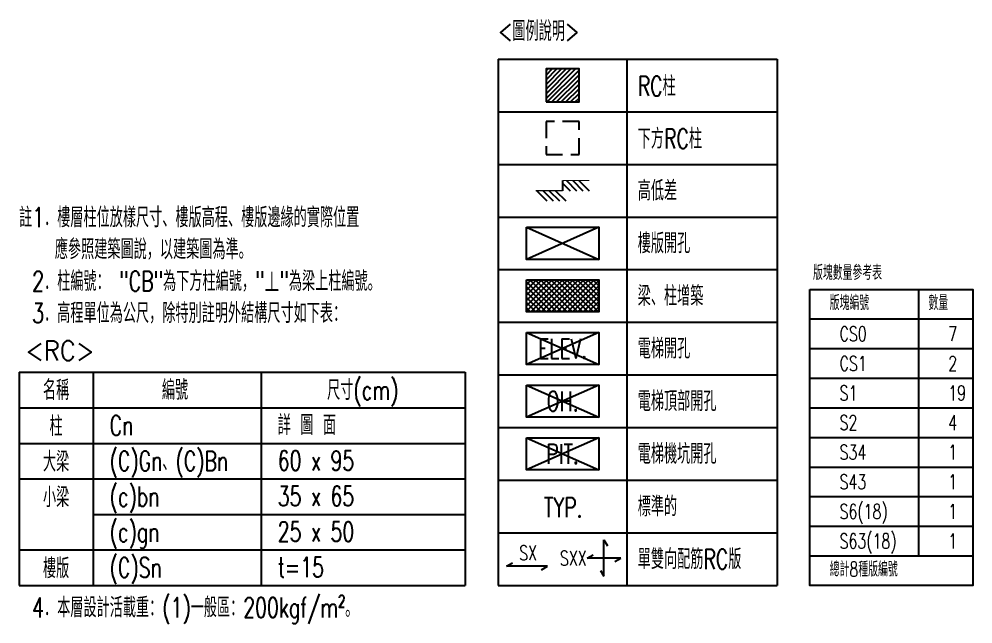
# Model space of a CAD drawing. Header units: millimetres. Extents: x -3377 to 119122, y -22007 to 15479.
# Drawn here: x 57390 to 60287, y -17726 to -15888 of the extents above; entities that cross this region are included whole.
import ezdxf
from ezdxf.enums import TextEntityAlignment as Align

# ---------------------------------------------------------------- set-up
doc = ezdxf.new("R2010")
doc.units = ezdxf.units.MM
doc.header["$LTSCALE"] = 150
doc.header["$MEASUREMENT"] = 0
doc.linetypes.add('HIDDEN', pattern=[0.375, 0.25, -0.125])
for name, color, linetype in [('NOTE2', 2, 'Continuous'), ('S-AXI', 1, 'Continuous'), ('S-AXIS', 1, 'Continuous'), ('S-COL', 7, 'Continuous'), ('S-COLB', 4, 'HIDDEN'), ('S-HATCHCOL', 13, 'Continuous'), ('S-OPEN', 13, 'Continuous'), ('S-SLAB', 5, 'Continuous'), ('S-TAB', 4, 'Continuous'), ('S-TEXT', 2, 'Continuous'), ('S-THIN', 201, 'Continuous'), ('SLAB', 7, 'Continuous'), ('TEXT', 2, 'Continuous')]:
    doc.layers.add(name, color=color, linetype=linetype)
doc.styles.add('4C', font='romans.shx', dxfattribs={"width": 0.9, "height": 52.5, "bigfont": '1lsp.shx'})
doc.styles.add('CS4', font='romans.shx', dxfattribs={"width": 0.7, "height": 45, "bigfont": 'lsp.shx'})

# ---------------------------------------------------------------- blocks, each defined once
blk = doc.blocks.new('圖例說明')
at = {"layer": 'S-HATCHCOL'}
h = blk.add_hatch(dxfattribs=at)
h.set_pattern_fill('ANSI31', color=256, scale=60, style=0)
h.set_pattern_definition([(45, (1.3676, 481.526), (-5.3033, 5.3033), [])])
h.paths.add_polyline_path([(109.2, 1102.5), (184.2, 1102.5), (184.2, 1177.5), (109.2, 1177.5)])
h = blk.add_hatch(dxfattribs=at)
h.set_pattern_fill('ANSI37', color=256, scale=67.5)
h.set_pattern_definition([(45, (-92186.061, -6241.679), (-5.9662135, 5.9662135), []), (135, (-92186.061, -6241.679), (-5.9662135, -5.9662135), [])])
h.paths.add_polyline_path([(64.3, 696.5), (229, 696.5), (229, 623.5), (64.3, 623.5)])
at = {"layer": 'S-COL'}
blk.add_lwpolyline([(109.2, 1102.5), (184.2, 1102.5), (184.2, 1177.5), (109.2, 1177.5)], close=True, dxfattribs=at)
at = {"layer": 'S-COLB'}
blk.add_lwpolyline([(109.2, 982.5), (184.2, 982.5), (184.2, 1057.5), (109.2, 1057.5)], close=True, dxfattribs=at)
at = {"layer": 'S-OPEN'}
for p, q in [((64.3, 816.5), (229, 743.5)), ((229, 816.5), (64.3, 743.5)), ((64.3, 576.5), (229, 503.5)), ((229, 576.5), (64.3, 503.5)), ((64.3, 456.5), (229, 383.5)), ((229, 456.5), (64.3, 383.5)), ((64.3, 336.5), (229, 263.5)), ((229, 336.5), (64.3, 263.5))]:
    blk.add_line(p, q, dxfattribs=at)
at = {"layer": 'S-SLAB'}
for points in [[(64.3, 816.5), (229, 816.5), (229, 743.5), (64.3, 743.5)], [(64.3, 696.5), (229, 696.5), (229, 623.5), (64.3, 623.5)], [(64.3, 576.5), (229, 576.5), (229, 503.5), (64.3, 503.5)], [(64.3, 456.5), (229, 456.5), (229, 383.5), (64.3, 383.5)], [(64.3, 336.5), (229, 336.5), (229, 263.5), (64.3, 263.5)]]:
    blk.add_lwpolyline(points, close=True, dxfattribs=at)
at = {"layer": 'S-TAB'}
for p, q in [((0, 1200), (635.3, 1200)), ((0, 1200), (0, 0)), ((293.3, 1200), (293.3, 0)), ((635.3, 1200), (635.3, 0)), ((0, 1080), (635.3, 1080)), ((0, 960), (635.3, 960)), ((0, 840), (635.3, 840)), ((0, 720), (635.3, 720)), ((0, 600), (635.3, 600)), ((0, 480), (635.3, 480)), ((0, 360), (635.3, 360)), ((0, 240), (635.3, 240)), ((0, 120), (635.3, 120)), ((0, 0), (635.3, 0))]:
    blk.add_line(p, q, dxfattribs=at)
at = {"layer": 'S-THIN'}
for p, q in [((146.7, 923), (146.7, 900)), ((146.7, 917.4), (164.3, 899.7)), ((155.4, 923), (178.4, 900)), ((169.7, 923), (192.8, 900)), ((184.1, 923), (207.1, 900)), ((87.8, 900), (111.1, 876.7)), ((102.2, 900), (125.2, 877)), ((116.5, 900), (139.6, 877)), ((130.9, 900), (153.9, 877))]:
    blk.add_line(p, q, dxfattribs=at)
at = {"layer": 'S-THIN', "const_width": 2.54}
for points in [[(207.8, 923), (146.7, 923)], [(85.5, 900), (146.7, 900)]]:
    blk.add_lwpolyline(points, dxfattribs=at)
at = {"layer": 'SLAB', "color": 1}
for p, q in [((240.9, 20.9), (240.9, 104)), ((112, 43.7), (18.8, 43.7)), ((279.1, 62.4), (202.7, 62.4))]:
    blk.add_line(p, q, dxfattribs=at)
for points in [[(240.9, 104), (248.7, 90.5)], [(202.7, 62.4), (216.2, 70.2)], [(18.8, 43.7), (32.3, 51.5)], [(98.5, 35.9), (112, 43.7)], [(265.6, 54.6), (279.1, 62.4)], [(233.1, 34.4), (240.9, 20.9)]]:
    blk.add_lwpolyline(points, dxfattribs=at)
at = {"layer": 'S-TEXT', "style": 'CS4', "width": 0.7}
for s, p in [('<圖例說明>', (0, 1263.9)), ('RC柱', (317.9, 1138.5)), ('下方RC柱', (317.9, 1018.5)), ('高低差', (317.9, 900)), ('樓版開孔', (317.9, 780)), ('梁、柱增築', (317.9, 660)), ('電梯開孔', (317.9, 540)), ('電梯頂部開孔', (317.9, 420)), ('電梯機坑開孔', (317.9, 300)), ('TYP.', (104.1, 178.1)), ('標準的', (317.9, 180)), ('單雙向配筋RC版', (317.9, 60))]:
    blk.add_text(s, height=45, dxfattribs=at).set_placement(p, align=Align.MIDDLE_LEFT)
for s, p in [('ELEV.', (146.7, 540)), ('OH.', (146.7, 420)), ('PIT.', (146.7, 300))]:
    blk.add_text(s, height=45, dxfattribs=at).set_placement(p, align=Align.MIDDLE)
at = {"layer": 'SLAB', "color": 2, "style": 'CS4', "width": 0.7}
for s, p in [('SX', (68.1, 74.5)), ('SXX', (171, 62.1))]:
    blk.add_text(s, height=33.75, dxfattribs=at).set_placement(p, align=Align.MIDDLE_CENTER)

msp = doc.modelspace()

# ---------------------------------------------------------------- linework, layer by layer
at = {"layer": 'S-AXI'}
msp.add_lwpolyline([(59792, -16709.44), (60287, -16709.44), (60287, -17609.44), (59792, -17609.44)], close=True, dxfattribs=at)
at = {"layer": 'S-AXIS'}
for p, q in [((60122, -16709.44), (60122, -17519.44)), ((59792, -16799.44), (60287, -16799.44)), ((59792, -16889.44), (60287, -16889.44)), ((59792, -16979.44), (60287, -16979.44)), ((59792, -17069.44), (60287, -17069.44)), ((59792, -17159.44), (60287, -17159.44)), ((59792, -17249.44), (60287, -17249.44)), ((59792, -17339.44), (60287, -17339.44)), ((59792, -17429.44), (60287, -17429.44)), ((59792, -17519.44), (60287, -17519.44))]:
    msp.add_line(p, q, dxfattribs=at)
at = {"layer": 'S-TAB'}
for p, q in [((57389.5, -16961.44), (58744.9, -16961.44)), ((57389.5, -16961.44), (57389.5, -17609.44)), ((57614.5, -16961.44), (57614.5, -17609.44)), ((58125.29, -16961.44), (58125.29, -17609.44)), ((58744.9, -16961.44), (58744.9, -17609.44)), ((57389.5, -17069.44), (58744.9, -17069.44)), ((57389.5, -17177.44), (58744.9, -17177.44)), ((57389.5, -17285.44), (58744.9, -17285.44)), ((57614.5, -17393.44), (58744.9, -17393.44)), ((57389.5, -17501.44), (58744.9, -17501.44)), ((57389.5, -17609.44), (58744.9, -17609.44))]:
    msp.add_line(p, q, dxfattribs=at)

# ---------------------------------------------------------------- block references
at = {"layer": 'S-TEXT', "xscale": 1.333333333333333, "yscale": 1.333333333333333, "zscale": 1.333333333333333}
msp.add_blockref('圖例說明', (58844.9, -17609.44), dxfattribs=at)

# ---------------------------------------------------------------- texts
at = {"layer": 'NOTE2', "style": '4C', "width": 0.9}
msp.add_text('<RC>', height=60, dxfattribs=at).set_placement((57513.11, -16895.73), align=Align.MIDDLE_CENTER)
at = {"layer": 'S-TEXT', "linetype": 'Continuous', "style": 'CS4', "width": 0.7}
for s, p in [('註1．樓層柱位放樣尺寸、樓版高程、樓版邊緣的實際位置', (57389.5, -16520.61)), ('\u3000\u3000 應參照建築圖說，以建築圖為準。', (57389.5, -16617.55)), ('\u30002．柱編號： "CB"為下方柱編號，"⊥"為梁上柱編號。', (57389.5, -16714.49)), ('\u30003．高程單位為公尺，除特別註明外結構尺寸如下表：', (57389.5, -16811.44)), ('\u30004．本層設計活載重：(1)一般區：200kgf/m²。', (57389.5, -17706.38))]:
    msp.add_text(s, height=60, dxfattribs=at).set_placement(p)
at = {"layer": 'S-TEXT', "style": 'CS4', "width": 0.7}
for s, p in [('版塊數量參考表', (59801.27, -16680.91)), ('版塊編號', (59852, -16772.44)), ('數量', (60152, -16772.44)), ('總計8種版編號', (59852, -17582.44))]:
    msp.add_text(s, height=45, dxfattribs=at).set_placement(p)
for s, p in [('名稱', (57502, -17015.44)), ('編號', (57863.08, -17015.44)), ('尺寸(cm)', (58433.45, -17015.44)), ('柱', (57502, -17125.3)), ('大梁', (57502, -17233.3)), ('小梁', (57502, -17341.3)), ('樓版', (57502, -17557.3))]:
    msp.add_text(s, height=60, dxfattribs=at).set_placement(p, align=Align.MIDDLE_CENTER)
for s, p in [('Cn', (57664.5, -17122.92)), ('詳 圖 面', (58175.29, -17121.77)), ('(C)Gn、(C)Bn', (57664.5, -17230.92)), ('60 x 95', (58175.29, -17229.77)), ('(c)bn', (57664.5, -17338.92)), ('35 x 65', (58175.29, -17337.77)), ('(c)gn', (57664.5, -17446.92)), ('25 x 50', (58175.29, -17445.77)), ('(C)Sn', (57664.5, -17554.92)), ('t=15', (58175.29, -17553.77))]:
    msp.add_text(s, height=60, dxfattribs=at).set_placement(p, align=Align.MIDDLE_LEFT)
at = {"layer": 'TEXT', "style": 'CS4', "width": 0.7}
for s, p in [('CS0', (59882, -16866.94)), ('7', (60212, -16866.94)), ('CS1', (59882, -16956.94)), ('2', (60212, -16956.94)), ('S1', (59882, -17046.94)), ('19', (60212, -17046.94)), ('S2', (59882, -17136.94)), ('4', (60212, -17136.94)), ('S34', (59882, -17226.94)), ('1', (60212, -17226.94)), ('S43', (59882, -17316.94)), ('1', (60212, -17316.94)), ('S6(18)', (59882, -17406.94)), ('1', (60212, -17406.94)), ('S63(18)', (59882, -17496.94)), ('1', (60212, -17496.94))]:
    msp.add_text(s, height=45, dxfattribs=at).set_placement(p)

doc.saveas('drawing.dxf')
